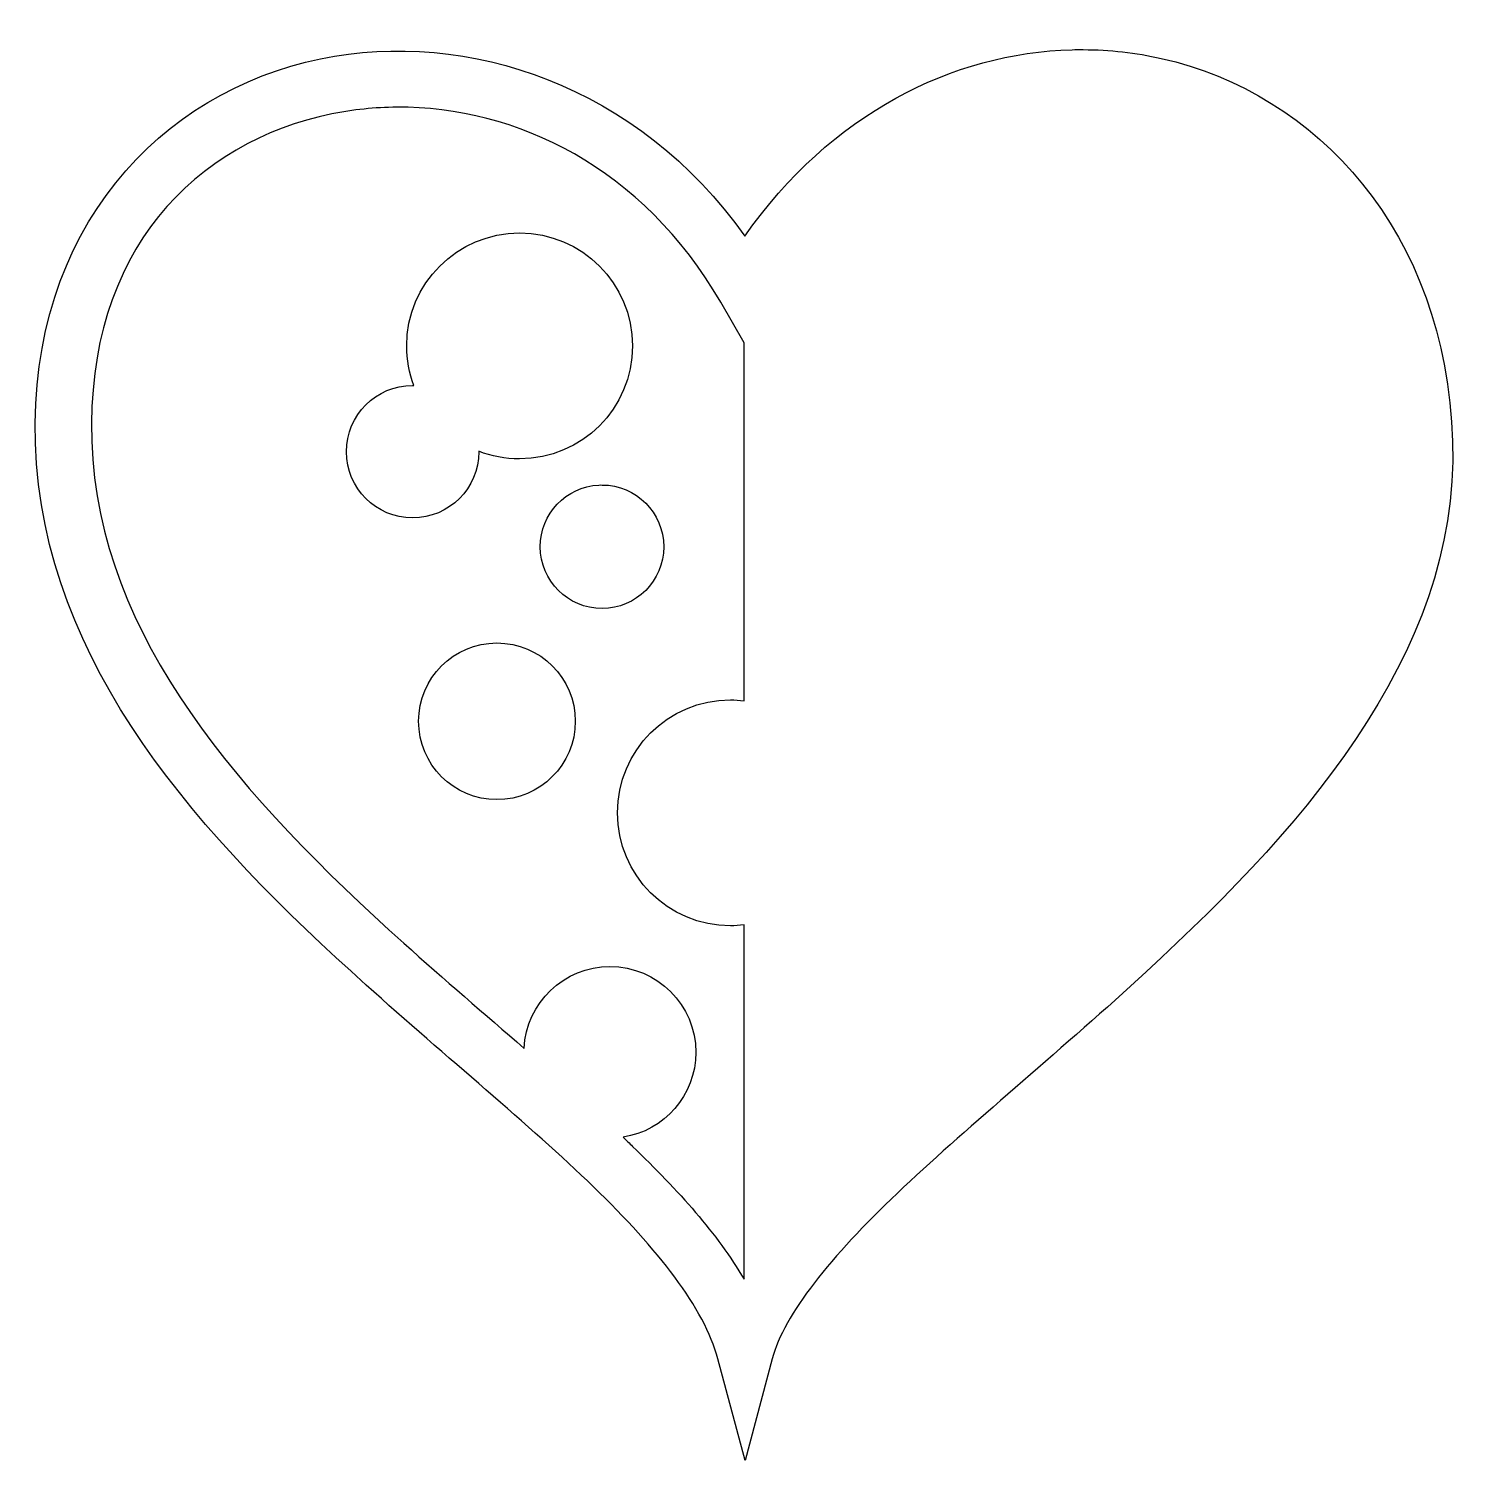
# Model space of a CAD drawing. Header units: centimetres. Extents: x -10.1 to 10, y -10 to 10.1.
import ezdxf

# ---------------------------------------------------------------- set-up
doc = ezdxf.new("R2010")
doc.units = ezdxf.units.CM
doc.header["$MEASUREMENT"] = 0
doc.layers.add('Layer 1', color=7, linetype='Continuous')

msp = doc.modelspace()

# ---------------------------------------------------------------- linework, layer by layer
at = {"layer": 'Layer 1'}
for points, knots in [([(4.71623, 9.8014), (4.66352, 9.8017), (4.61094, 9.8014), (4.5581, 9.80013), (4.5581, 9.80013), (2.89002, 9.75737), (1.17555, 8.90819), (-0.0237, 7.18833), (-0.0237, 7.18833), (-1.51602, 9.29926), (-3.90164, 10.09518), (-5.96677, 9.67223), (-5.96677, 9.67223), (-8.19737, 9.21539), (-10.05394, 7.28945), (-9.95822, 4.29321), (-9.95822, 4.29321), (-9.85807, 1.15735), (-7.59378, -1.25702), (-5.32632, -3.29568), (-5.32632, -3.29568), (-4.19263, -4.31501), (-3.04786, -5.24721), (-2.14399, -6.12093), (-2.14399, -6.12093), (-1.24012, -6.99465), (-0.59398, -7.81296), (-0.4019, -8.52978), (-0.4019, -8.52978), (-0.4019, -8.52978), (-0.02112, -9.95042), (-0.02112, -9.95042), (-0.02112, -9.95042), (-0.02112, -9.95042), (0.35839, -8.52978), (0.35839, -8.52978), (0.35839, -8.52978), (0.52656, -7.90232), (1.18404, -7.09101), (2.11232, -6.20928), (2.11232, -6.20928), (3.04061, -5.32755), (4.22055, -4.3622), (5.37907, -3.30897), (5.37907, -3.30897), (7.69595, -1.20226), (9.98234, 1.28219), (9.88704, 4.3182), (9.88704, 4.3182), (9.79469, 7.25714), (7.98105, 9.19181), (5.80729, 9.6788), (5.80729, 9.6788), (5.45055, 9.75875), (5.08512, 9.79961), (4.71615, 9.80138), (4.71615, 9.80138), (4.71615, 9.80138), (4.71623, 9.8014), (4.71623, 9.8014)], [0, 0, 0, 0, 0.0625, 0.0625, 0.0625, 0.0625, 0.125, 0.125, 0.125, 0.125, 0.1875, 0.1875, 0.1875, 0.1875, 0.25, 0.25, 0.25, 0.25, 0.3125, 0.3125, 0.3125, 0.3125, 0.375, 0.375, 0.375, 0.375, 0.4375, 0.4375, 0.4375, 0.4375, 0.5, 0.5, 0.5, 0.5, 0.5625, 0.5625, 0.5625, 0.5625, 0.625, 0.625, 0.625, 0.625, 0.6875, 0.6875, 0.6875, 0.6875, 0.75, 0.75, 0.75, 0.75, 0.8125, 0.8125, 0.8125, 0.8125, 0.875, 0.875, 0.875, 0.875, 1, 1, 1, 1]), ([(-4.8968, 8.99493), (-3.22602, 9.00648), (-1.44965, 8.14778), (-0.36239, 6.26455), (-0.36239, 6.26455), (-0.36239, 6.26455), (-0.03559, 5.69794), (-0.03559, 5.69794), (-0.03559, 5.69794), (-0.03559, 5.69794), (-0.03559, 0.68523), (-0.03559, 0.68523), (-0.03559, 0.68523), (-0.09817, 0.69282), (-0.16074, 0.69704), (-0.22535, 0.69704), (-0.22535, 0.69704), (-1.09882, 0.69704), (-1.80791, -0.01071), (-1.80791, -0.88426), (-1.80791, -0.88426), (-1.80791, -1.75777), (-1.09881, -2.46556), (-0.22535, -2.46556), (-0.22535, -2.46556), (-0.16071, -2.46556), (-0.09817, -2.46117), (-0.03559, -2.45363), (-0.03559, -2.45363), (-0.03559, -2.45363), (-0.03559, -7.41499), (-0.03559, -7.41499), (-0.03559, -7.41499), (-0.40582, -6.78112), (-0.95468, -6.17407), (-1.5958, -5.55433), (-1.5958, -5.55433), (-1.64008, -5.51153), (-1.68507, -5.46801), (-1.73019, -5.42513), (-1.73019, -5.42513), (-1.15325, -5.337), (-0.71032, -4.83942), (-0.71032, -4.23785), (-0.71032, -4.23785), (-0.71032, -3.57396), (-1.24956, -3.03606), (-1.91337, -3.03606), (-1.91337, -3.03606), (-2.55871, -3.03606), (-3.08496, -3.54427), (-3.11389, -4.18252), (-3.11389, -4.18252), (-3.66342, -3.70518), (-4.23556, -3.21603), (-4.79934, -2.70926), (-4.79934, -2.70926), (-7.02876, -0.70468), (-9.08192, 1.55287), (-9.17026, 4.31829), (-9.17026, 4.31829), (-9.25552, 6.98934), (-7.71032, 8.51063), (-5.80863, 8.90009), (-5.80863, 8.90009), (-5.51147, 8.96098), (-5.20613, 8.99286), (-4.89675, 8.99497), (-4.89675, 8.99497), (-4.89675, 8.99497), (-4.8968, 8.99493), (-4.8968, 8.99493)], [0, 0, 0, 0, 0.05263158, 0.05263158, 0.05263158, 0.05263158, 0.10526316, 0.10526316, 0.10526316, 0.10526316, 0.15789474, 0.15789474, 0.15789474, 0.15789474, 0.21052632, 0.21052632, 0.21052632, 0.21052632, 0.26315789, 0.26315789, 0.26315789, 0.26315789, 0.31578947, 0.31578947, 0.31578947, 0.31578947, 0.36842105, 0.36842105, 0.36842105, 0.36842105, 0.42105263, 0.42105263, 0.42105263, 0.42105263, 0.47368421, 0.47368421, 0.47368421, 0.47368421, 0.52631579, 0.52631579, 0.52631579, 0.52631579, 0.57894737, 0.57894737, 0.57894737, 0.57894737, 0.63157895, 0.63157895, 0.63157895, 0.63157895, 0.68421053, 0.68421053, 0.68421053, 0.68421053, 0.73684211, 0.73684211, 0.73684211, 0.73684211, 0.78947368, 0.78947368, 0.78947368, 0.78947368, 0.84210526, 0.84210526, 0.84210526, 0.84210526, 0.89473684, 0.89473684, 0.89473684, 0.89473684, 1, 1, 1, 1]), ([(-3.17845, 7.23442), (-4.05188, 7.23442), (-4.75975, 6.52663), (-4.75975, 5.65312), (-4.75975, 5.65312), (-4.75975, 5.45847), (-4.72391, 5.27192), (-4.65956, 5.09971), (-4.65956, 5.09971), (-4.66529, 5.09979), (-4.67095, 5.09971), (-4.67668, 5.09971), (-4.67668, 5.09971), (-5.18915, 5.09971), (-5.60438, 4.68444), (-5.60438, 4.17201), (-5.60438, 4.17201), (-5.60438, 3.6595), (-5.18915, 3.24431), (-4.67668, 3.24431), (-4.67668, 3.24431), (-4.16425, 3.24431), (-3.74898, 3.6595), (-3.74898, 4.17201), (-3.74898, 4.17201), (-3.74898, 4.17201), (-3.74898, 4.17728), (-3.74898, 4.17728), (-3.74898, 4.17728), (-3.572, 4.1088), (-3.37959, 4.07186), (-3.17845, 4.07186), (-3.17845, 4.07186), (-2.30494, 4.07186), (-1.59715, 4.77957), (-1.59715, 5.65316), (-1.59715, 5.65316), (-1.59715, 6.52671), (-2.30494, 7.23446), (-3.17845, 7.23446), (-3.17845, 7.23446), (-3.17845, 7.23446), (-3.17845, 7.23442), (-3.17845, 7.23442)], [0, 0, 0, 0, 0.08333333, 0.08333333, 0.08333333, 0.08333333, 0.16666667, 0.16666667, 0.16666667, 0.16666667, 0.25, 0.25, 0.25, 0.25, 0.33333333, 0.33333333, 0.33333333, 0.33333333, 0.41666667, 0.41666667, 0.41666667, 0.41666667, 0.5, 0.5, 0.5, 0.5, 0.58333333, 0.58333333, 0.58333333, 0.58333333, 0.66666667, 0.66666667, 0.66666667, 0.66666667, 0.75, 0.75, 0.75, 0.75, 0.83333333, 0.83333333, 0.83333333, 0.83333333, 1, 1, 1, 1]), ([(-2.06884, 3.70551), (-2.52569, 3.68232), (-2.8885, 3.30365), (-2.8885, 2.84107), (-2.8885, 2.84107), (-2.8885, 2.36352), (-2.50157, 1.97663), (-2.02406, 1.97663), (-2.02406, 1.97663), (-1.54655, 1.97663), (-1.15962, 2.36352), (-1.15962, 2.84107), (-1.15962, 2.84107), (-1.15962, 3.31862), (-1.54655, 3.70551), (-2.02406, 3.70551), (-2.02406, 3.70551), (-2.03899, 3.70551), (-2.05413, 3.70627), (-2.06888, 3.70551), (-2.06888, 3.70551), (-2.06888, 3.70551), (-2.06884, 3.70551), (-2.06884, 3.70551)], [0, 0, 0, 0, 0.14285714, 0.14285714, 0.14285714, 0.14285714, 0.28571429, 0.28571429, 0.28571429, 0.28571429, 0.42857143, 0.42857143, 0.42857143, 0.42857143, 0.57142857, 0.57142857, 0.57142857, 0.57142857, 0.71428571, 0.71428571, 0.71428571, 0.71428571, 1, 1, 1, 1]), ([(-3.49598, 1.49431), (-4.1016, 1.49431), (-4.59235, 1.00364), (-4.59235, 0.39794), (-4.59235, 0.39794), (-4.59235, -0.20772), (-4.1016, -0.69969), (-3.49598, -0.69969), (-3.49598, -0.69969), (-2.89036, -0.69969), (-2.39835, -0.20759), (-2.39835, 0.39794), (-2.39835, 0.39794), (-2.39835, 1.00364), (-2.89037, 1.49431), (-3.49598, 1.49431)], [0, 0, 0, 0, 0.2, 0.2, 0.2, 0.2, 0.4, 0.4, 0.4, 0.4, 0.6, 0.6, 0.6, 0.6, 1, 1, 1, 1])]:
    msp.add_open_spline(points, degree=3, knots=knots, dxfattribs=at)

doc.saveas('drawing.dxf')
